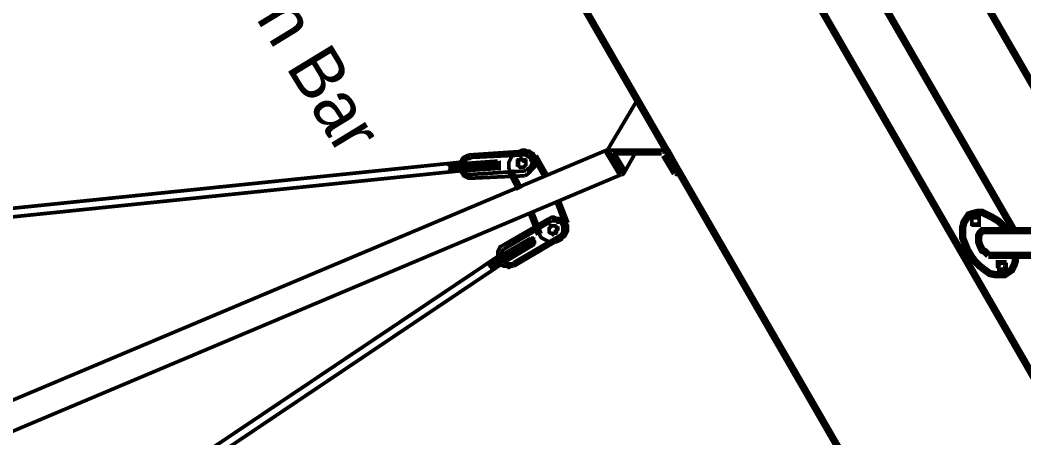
# Model space of a CAD drawing. Extents: x 0.3 to 11.4, y 0.3 to 16.3.
# Drawn here: x 7.175 to 8.543, y 7.979 to 8.548 of the extents above; entities that cross this region are included whole.
import ezdxf

# ---------------------------------------------------------------- set-up
doc = ezdxf.new("R2010")
doc.units = 0
doc.header["$MEASUREMENT"] = 0

msp = doc.modelspace()

# ---------------------------------------------------------------- linework, layer by layer
at = {"color": 0}
for points, const_width in [([(9.10444, 6.55447), (6.2111, 11.5661)], 0.01), ([(9.42611, 6.55447), (6.53276, 11.5661)], 0.01), ([(8.52946, 8.26113), (8.23779, 8.76611)], 0.01), ([(8.66943, 8.26113), (8.37776, 8.76611)], 0.01), ([(7.97444, 8.36947), (8.01611, 8.43946)], 0.005), ([(7.97444, 8.3711), (5.98443, 7.53276), (5.59278, 7.36947)], 0.005), ([(7.78614, 8.36442), (7.86111, 8.36947)], 0.005), ([(7.87608, 8.36279), (7.87446, 8.3661), (7.8711, 8.36778), (7.86947, 8.36947), (7.8661, 8.36947), (7.86279, 8.3711), (7.85943, 8.3711), (7.85612, 8.36947), (7.85275, 8.36778), (7.84944, 8.3661), (7.84614, 8.36442), (7.84446, 8.36111), (7.84278, 8.35781), (7.8411, 8.35444), (7.8411, 8.35113), (7.8411, 8.34944), (7.8411, 8.34614), (7.84278, 8.34278)], 0.005), ([(7.86111, 8.36947), (7.8661, 8.36778), (7.86778, 8.36778), (7.8711, 8.3661), (7.87446, 8.36279), (7.87608, 8.36111), (7.87608, 8.35781), (7.87608, 8.35444), (7.87608, 8.35113), (7.87608, 8.34776), (7.87446, 8.34614), (7.8711, 8.34278), (7.86947, 8.3411), (7.8661, 8.33778), (7.86279, 8.3361)], 0.005), ([(7.99447, 8.33778), (7.97444, 8.3711)], 0.01), ([(7.97444, 8.3711), (8.0561, 8.3711)], 0.005), ([(7.99778, 8.3411), (7.98281, 8.3661)], 0.01), ([(8.05246, 8.36654), (8.05236, 8.36675), (8.05083, 8.36778), (8.05029, 8.36778)], 0.005), ([(8.06776, 8.33946), (8.05279, 8.36442)], 0.01), ([(8.07443, 8.33778), (8.0561, 8.3711)], 0.01), ([(7.77447, 8.35444), (5.52111, 8.12278)], 0.005), ([(7.78614, 8.36442), (7.78276, 8.36279), (7.77946, 8.36111), (7.77778, 8.35943), (7.7761, 8.35612), (7.77447, 8.35444), (7.77279, 8.35113), (7.77279, 8.34776), (7.77447, 8.34446), (7.7761, 8.3411), (7.77778, 8.33946), (7.77946, 8.3361), (7.78276, 8.33442), (7.78614, 8.33279), (7.78944, 8.33279)], 0.005), ([(7.78944, 8.36111), (7.78776, 8.35943), (7.78444, 8.35943), (7.78276, 8.35781), (7.77946, 8.35612), (7.77946, 8.35444), (7.77778, 8.35113), (7.77778, 8.34944), (7.77778, 8.34614), (7.77946, 8.34446), (7.78108, 8.34278), (7.78276, 8.33946), (7.78444, 8.33778), (7.78776, 8.33778)], 0.005), ([(7.77946, 8.35275), (7.82611, 8.35612)], 0.005), ([(7.78776, 8.35444), (7.78776, 8.35275), (7.78944, 8.35113), (7.78944, 8.34944), (7.78944, 8.34776), (7.78944, 8.34614), (7.78944, 8.34446), (7.78944, 8.34278)], 0.005), ([(7.78944, 8.36111), (7.85943, 8.36442), (7.86111, 8.36442), (7.86442, 8.36442), (7.8661, 8.36279), (7.86947, 8.36111), (7.8711, 8.35943), (7.8711, 8.35781), (7.87278, 8.35444), (7.87278, 8.35275), (7.8711, 8.34944), (7.8711, 8.34776), (7.86778, 8.34614), (7.8661, 8.34446), (7.86442, 8.34278)], 0.005), ([(7.78944, 8.35444), (7.79113, 8.35275), (7.79113, 8.35113), (7.79275, 8.35113), (7.79275, 8.34944), (7.79275, 8.34776), (7.79275, 8.34614), (7.79275, 8.34446), (7.79113, 8.34446)], 0.005), ([(7.79275, 8.35444), (7.79275, 8.35275), (7.79443, 8.35113), (7.79443, 8.34944), (7.79611, 8.34776), (7.79443, 8.34614), (7.79443, 8.34446)], 0.005), ([(7.79443, 8.35444), (7.79611, 8.35275), (7.79611, 8.35113), (7.79779, 8.35113), (7.79779, 8.34944), (7.79779, 8.34776), (7.79779, 8.34614), (7.79611, 8.34446)], 0.005), ([(7.79611, 8.35444), (7.79779, 8.35275), (7.79943, 8.35275), (7.79943, 8.35113), (7.79943, 8.34944), (7.79943, 8.34776), (7.79943, 8.34614), (7.79943, 8.34446), (7.79779, 8.34446)], 0.005), ([(7.79943, 8.35444), (7.80111, 8.35275), (7.80111, 8.35113), (7.80279, 8.34944), (7.80279, 8.34776), (7.80111, 8.34614), (7.80111, 8.34446)], 0.005), ([(7.80111, 8.35444), (7.80279, 8.35275), (7.80447, 8.35275), (7.80447, 8.35113), (7.80447, 8.34944), (7.80447, 8.34776), (7.80447, 8.34614), (7.80279, 8.34446)], 0.005), ([(7.80447, 8.35444), (7.8061, 8.35444), (7.8061, 8.35275), (7.8061, 8.35113), (7.80778, 8.34944), (7.80778, 8.34776), (7.8061, 8.34776), (7.8061, 8.34614), (7.8061, 8.34446)], 0.005), ([(7.80778, 8.35444), (7.80946, 8.35275), (7.80946, 8.35113), (7.80946, 8.34944), (7.80946, 8.34776), (7.80946, 8.34614), (7.80778, 8.34446)], 0.005), ([(7.80946, 8.35444), (7.81108, 8.35444), (7.81108, 8.35275), (7.81108, 8.35113), (7.81278, 8.34944), (7.81108, 8.34776), (7.81108, 8.34614), (7.81108, 8.34446)], 0.005), ([(7.81108, 8.35444), (7.81278, 8.35444), (7.81278, 8.35275), (7.81446, 8.35113), (7.81446, 8.34944), (7.81446, 8.34776), (7.81278, 8.34614), (7.81278, 8.34446)], 0.005), ([(7.81446, 8.35444), (7.81614, 8.35275), (7.81614, 8.35113), (7.81614, 8.34944), (7.81614, 8.34776), (7.81614, 8.34614), (7.81446, 8.34446)], 0.005), ([(7.81614, 8.35444), (7.81776, 8.35444), (7.81776, 8.35275), (7.81776, 8.35113), (7.81944, 8.35113), (7.81944, 8.34944), (7.81944, 8.34776), (7.81776, 8.34614), (7.81776, 8.34446)], 0.005), ([(7.81944, 8.35612), (7.81944, 8.35444), (7.82112, 8.35275), (7.82112, 8.35113), (7.82112, 8.34944), (7.82112, 8.34776), (7.82112, 8.34614), (7.81944, 8.34446)], 0.005), ([(7.82112, 8.35612), (7.82275, 8.35444), (7.82275, 8.35275), (7.82443, 8.35275), (7.82443, 8.35113), (7.82443, 8.34944), (7.82443, 8.34776), (7.82275, 8.34614)], 0.005), ([(7.82443, 8.35612), (7.82443, 8.35444), (7.82611, 8.35275), (7.82611, 8.35113), (7.82611, 8.34944), (7.82611, 8.34776), (7.82611, 8.34614), (7.82443, 8.34614)], 0.005), ([(7.82611, 8.35612), (7.82611, 8.35444), (7.82781, 8.35444), (7.82781, 8.35275), (7.82781, 8.35113), (7.82781, 8.34944), (7.82781, 8.34776), (7.82781, 8.34614), (7.82611, 8.34614)], 0.005), ([(7.89111, 8.3361), (7.87608, 8.36279)], 0.01), ([(7.98281, 8.3661), (8.04943, 8.3661)], 0.005), ([(7.99778, 8.33946), (8.01281, 8.3661)], 0.005), ([(7.77447, 8.34278), (5.52279, 8.11111)], 0.005), ([(7.75776, 8.35275), (7.75944, 8.35275), (7.75944, 8.35113), (7.76113, 8.34944), (7.76113, 8.34776), (7.76113, 8.34614), (7.76113, 8.34446), (7.75944, 8.34278)], 0.005), ([(7.76113, 8.35275), (7.76113, 8.35113), (7.76281, 8.35113), (7.76281, 8.34944), (7.76281, 8.34776), (7.76281, 8.34614), (7.76281, 8.34446), (7.76113, 8.34278)], 0.005), ([(7.76281, 8.35275), (7.76443, 8.35113), (7.76443, 8.34944), (7.76611, 8.34776), (7.76611, 8.34614), (7.76443, 8.34446), (7.76443, 8.34278)], 0.005), ([(7.76443, 8.35275), (7.76611, 8.35113), (7.76779, 8.34944), (7.76779, 8.34776), (7.76779, 8.34614), (7.76779, 8.34446), (7.76779, 8.34278), (7.76611, 8.34278)], 0.005), ([(7.76779, 8.35275), (7.76942, 8.35113), (7.76942, 8.34944), (7.77111, 8.34776), (7.77111, 8.34614), (7.77111, 8.34446), (7.76942, 8.34278)], 0.005), ([(7.76942, 8.35275), (7.77111, 8.35113), (7.77111, 8.34944), (7.77279, 8.34944), (7.77279, 8.34776), (7.77279, 8.34614), (7.77279, 8.34446), (7.77279, 8.34278), (7.77111, 8.34278)], 0.005), ([(7.77279, 8.35275), (7.77279, 8.35113)], 0.005), ([(7.77447, 8.34278), (7.77279, 8.34278)], 0.005), ([(7.77778, 8.35275), (7.77946, 8.35113), (7.77946, 8.34944), (7.77946, 8.34776), (7.77946, 8.34614), (7.77946, 8.34446)], 0.005), ([(7.77946, 8.35275), (7.78108, 8.35275), (7.78108, 8.35113), (7.78276, 8.34944), (7.78276, 8.34776), (7.78276, 8.34614), (7.78108, 8.34446), (7.78108, 8.34278)], 0.005), ([(7.77946, 8.34278), (7.82611, 8.34614)], 0.005), ([(7.78276, 8.35275), (7.78444, 8.35113), (7.78444, 8.34944), (7.78444, 8.34776), (7.78444, 8.34614), (7.78444, 8.34446), (7.78444, 8.34278)], 0.005), ([(7.78444, 8.35275), (7.78614, 8.35275), (7.78614, 8.35113), (7.78776, 8.34944), (7.78776, 8.34776), (7.78776, 8.34614), (7.78614, 8.34446), (7.78614, 8.34278)], 0.005), ([(7.78776, 8.33778), (7.86442, 8.34278)], 0.005), ([(7.85612, 8.31776), (7.84278, 8.34278)], 0.01), ([(7.99528, 8.33778), (7.99582, 8.33778), (7.99735, 8.33886), (7.99744, 8.33903), (7.99756, 8.33925), (7.99756, 8.34136), (7.99744, 8.34153)], 0.005), ([(7.99447, 8.33778), (6.00444, 7.49778), (5.6161, 7.33279)], 0.005), ([(7.78944, 8.33279), (7.86279, 8.3361)], 0.005), ([(8.06808, 8.33903), (8.06825, 8.33886), (8.06976, 8.33778), (8.07026, 8.33778)], 0.005), ([(8.06944, 8.33778), (8.07443, 8.33778)], 0.005), ([(7.90776, 8.30111), (7.91943, 8.27111)], 0.01), ([(7.8711, 8.28614), (7.88276, 8.25612)], 0.01), ([(8.51942, 8.26113), (8.51281, 8.26942), (8.50776, 8.27447), (8.49946, 8.27946), (8.49278, 8.28276), (8.48611, 8.28614), (8.47944, 8.28614), (8.47276, 8.28444), (8.46778, 8.28276), (8.46446, 8.27778), (8.4611, 8.27279), (8.45942, 8.26611), (8.45942, 8.25776), (8.45942, 8.25108), (8.46278, 8.24278), (8.4661, 8.23443), (8.47114, 8.22613), (8.47613, 8.21946), (8.48281, 8.21278), (8.48942, 8.20779), (8.4961, 8.20281), (8.50444, 8.20111), (8.51113, 8.20111), (8.51611, 8.20111), (8.52111, 8.20443), (8.5261, 8.20779), (8.52946, 8.21446), (8.53108, 8.21946), (8.53108, 8.22775)], 0.01), ([(7.83279, 8.2411), (7.89611, 8.27778)], 0.005), ([(7.83442, 8.23611), (7.89947, 8.27447)], 0.005), ([(7.84776, 8.21778), (7.90776, 8.25276), (7.91114, 8.25444), (7.91276, 8.25612), (7.91444, 8.25944), (7.91444, 8.26113), (7.91444, 8.26443), (7.91444, 8.26611), (7.91444, 8.26779), (7.91276, 8.27111), (7.91114, 8.27279), (7.90776, 8.27279), (7.90608, 8.27447), (7.90278, 8.27447), (7.89947, 8.27447)], 0.005), ([(7.91943, 8.27111), (7.92111, 8.26779), (7.92111, 8.26443), (7.92111, 8.26113), (7.91943, 8.25776), (7.91775, 8.25444), (7.91444, 8.25276), (7.91276, 8.24946), (7.90944, 8.24778), (7.90608, 8.2461), (7.90278, 8.2461), (7.89947, 8.2461), (7.89611, 8.2461), (7.89279, 8.24778), (7.88943, 8.24946), (7.88613, 8.25108), (7.88444, 8.25276), (7.88276, 8.25612)], 0.005), ([(7.91276, 8.25108), (7.91613, 8.25276), (7.91775, 8.25612), (7.91943, 8.25944), (7.91943, 8.26281), (7.91943, 8.26611), (7.91943, 8.26942), (7.91775, 8.27111), (7.91444, 8.27447), (7.91276, 8.2761), (7.90944, 8.27778), (7.90608, 8.27778), (7.90278, 8.27946), (7.89947, 8.27946), (7.89611, 8.27778)], 0.005), ([(8.48779, 8.26113), (8.48611, 8.26113), (8.48443, 8.25944), (8.48281, 8.25776), (8.48112, 8.25444), (8.48112, 8.25276), (8.48112, 8.24946), (8.48112, 8.2461), (8.48281, 8.2411), (8.48443, 8.23779), (8.48611, 8.23443), (8.48942, 8.23281), (8.49278, 8.22944), (8.49447, 8.22775)], 0.01), ([(8.70111, 8.26113), (8.48779, 8.26113)], 0.01), ([(7.83111, 8.22775), (7.8711, 8.25108)], 0.005), ([(7.84776, 8.21278), (7.91276, 8.25108)], 0.005), ([(7.86279, 8.23443), (7.86279, 8.23611), (7.86279, 8.23779), (7.86279, 8.23942), (7.86111, 8.2411), (7.86111, 8.24278), (7.85943, 8.24278), (7.85781, 8.24447)], 0.005), ([(7.86442, 8.23611), (7.8661, 8.23779), (7.8661, 8.23942), (7.86442, 8.23942), (7.86442, 8.2411), (7.86442, 8.24278), (7.86279, 8.24278), (7.86111, 8.24447)], 0.005), ([(7.86778, 8.23779), (7.86778, 8.23942), (7.86778, 8.2411), (7.8661, 8.24278), (7.8661, 8.24447), (7.86442, 8.24447), (7.86442, 8.2461), (7.86279, 8.2461)], 0.005), ([(7.86947, 8.23779), (7.86947, 8.23942), (7.86947, 8.2411), (7.86947, 8.24278), (7.86947, 8.24447), (7.86778, 8.24447), (7.86778, 8.2461), (7.8661, 8.24778), (7.86442, 8.24778)], 0.005), ([(7.8711, 8.23942), (7.87278, 8.2411), (7.87278, 8.24278), (7.8711, 8.24447), (7.8711, 8.2461), (7.86947, 8.24778), (7.86778, 8.24778), (7.86778, 8.24946)], 0.005), ([(7.87446, 8.2411), (7.87446, 8.24278), (7.87446, 8.24447), (7.87278, 8.2461), (7.87278, 8.24778), (7.8711, 8.24946), (7.86947, 8.24946)], 0.005), ([(7.87608, 8.24278), (7.87608, 8.24447), (7.87608, 8.2461), (7.87446, 8.24778), (7.87446, 8.24946), (7.87278, 8.24946), (7.87278, 8.25108), (7.8711, 8.25108)], 0.005), ([(7.84776, 8.21278), (7.84446, 8.21278), (7.8411, 8.2111), (7.83778, 8.21278), (7.83442, 8.21278), (7.83111, 8.21446), (7.82943, 8.2161), (7.82781, 8.21946), (7.82611, 8.22276), (7.82611, 8.22613), (7.82611, 8.22944), (7.82611, 8.23281), (7.82781, 8.23611), (7.82943, 8.23942), (7.83279, 8.2411)], 0.005), ([(7.84776, 8.21778), (7.84614, 8.2161), (7.84278, 8.2161), (7.83946, 8.2161), (7.83778, 8.2161), (7.8361, 8.21778), (7.83279, 8.21946), (7.83279, 8.22114), (7.83111, 8.22276), (7.83111, 8.22613), (7.83111, 8.22775), (7.83111, 8.23112), (7.83279, 8.23443), (7.83442, 8.23611)], 0.005), ([(7.83442, 8.21778), (7.87608, 8.24278)], 0.005), ([(7.84278, 8.22276), (7.84278, 8.22444), (7.84278, 8.22613), (7.84278, 8.22775), (7.8411, 8.22944), (7.83946, 8.23112), (7.83778, 8.23112)], 0.005), ([(7.84446, 8.22444), (7.84446, 8.22613), (7.84446, 8.22775), (7.84446, 8.22944), (7.84278, 8.23112), (7.8411, 8.23281), (7.83946, 8.23281)], 0.005), ([(7.84776, 8.22444), (7.84776, 8.22613), (7.84776, 8.22775), (7.84776, 8.22944), (7.84614, 8.23112), (7.84446, 8.23281), (7.84278, 8.23443)], 0.005), ([(7.84944, 8.22613), (7.84944, 8.22775), (7.84944, 8.22944), (7.84944, 8.23112), (7.84776, 8.23112), (7.84776, 8.23281), (7.84614, 8.23443), (7.84446, 8.23611)], 0.005), ([(7.85113, 8.22775), (7.85113, 8.22944), (7.85113, 8.23112), (7.84944, 8.23281), (7.84944, 8.23443), (7.84776, 8.23443), (7.84776, 8.23611), (7.84614, 8.23611)], 0.005), ([(7.85275, 8.22775), (7.85275, 8.22944), (7.85275, 8.23112), (7.85275, 8.23281), (7.85275, 8.23443), (7.85113, 8.23443), (7.85113, 8.23611), (7.84944, 8.23779), (7.84776, 8.23779)], 0.005), ([(7.85444, 8.22944), (7.85444, 8.23112), (7.85444, 8.23281), (7.85444, 8.23443), (7.85444, 8.23611), (7.85275, 8.23779), (7.85113, 8.23779), (7.84944, 8.23942)], 0.005), ([(7.85781, 8.23112), (7.85781, 8.23281), (7.85781, 8.23443), (7.85612, 8.23611), (7.85612, 8.23779), (7.85444, 8.23942), (7.85275, 8.23942)], 0.005), ([(7.85943, 8.23281), (7.85943, 8.23443), (7.85943, 8.23611), (7.85943, 8.23779), (7.85781, 8.23942), (7.85612, 8.2411), (7.85444, 8.2411)], 0.005), ([(7.86111, 8.23281), (7.86111, 8.23443), (7.86111, 8.23611), (7.86111, 8.23779), (7.86111, 8.23942), (7.85943, 8.23942), (7.85943, 8.2411), (7.85781, 8.24278), (7.85612, 8.24278)], 0.005), ([(8.72114, 8.22775), (8.49447, 8.22775)], 0.01), ([(7.82611, 8.22613), (6.14279, 7.09614)], 0.005), ([(7.81944, 8.20779), (7.81944, 8.20942), (7.81944, 8.2111), (7.81944, 8.21278), (7.81776, 8.21446), (7.81776, 8.2161), (7.81614, 8.2161), (7.81446, 8.21778)], 0.005), ([(7.82112, 8.20942), (7.82112, 8.2111), (7.82112, 8.21278), (7.82112, 8.21446), (7.82112, 8.2161), (7.81944, 8.21778), (7.81776, 8.21778), (7.81614, 8.21778)], 0.005), ([(7.82275, 8.2111), (7.82275, 8.21278), (7.82275, 8.21446), (7.82275, 8.2161), (7.82275, 8.21778), (7.82112, 8.21946), (7.81944, 8.21946), (7.81776, 8.22114)], 0.005), ([(7.82611, 8.21278), (7.82611, 8.21446), (7.82611, 8.2161), (7.82443, 8.21778), (7.82443, 8.21946), (7.82275, 8.21946), (7.82275, 8.22114), (7.82112, 8.22114)], 0.005), ([(7.82781, 8.21446), (7.82781, 8.2161), (7.82781, 8.21778), (7.82781, 8.21946), (7.82611, 8.22114), (7.82443, 8.22114), (7.82443, 8.22276), (7.82275, 8.22276)], 0.005), ([(7.82611, 8.22276), (7.82443, 8.22444)], 0.005), ([(7.8361, 8.21778), (7.8361, 8.21946), (7.8361, 8.22114), (7.8361, 8.22276), (7.8361, 8.22444), (7.83442, 8.22444), (7.83442, 8.22613), (7.83279, 8.22775), (7.83111, 8.22775)], 0.005), ([(7.83442, 8.21778), (7.83442, 8.21946), (7.83442, 8.22114), (7.83279, 8.22276), (7.83279, 8.22444), (7.83111, 8.22444), (7.83111, 8.22613)], 0.005), ([(7.83778, 8.21946), (7.83778, 8.22114), (7.83778, 8.22276), (7.83778, 8.22444), (7.83778, 8.22613), (7.8361, 8.22775), (7.83442, 8.22775), (7.83442, 8.22944)], 0.005), ([(7.8411, 8.22114), (7.8411, 8.22276), (7.8411, 8.22444), (7.83946, 8.22613), (7.83946, 8.22775), (7.83778, 8.22944), (7.8361, 8.22944)], 0.005), ([(7.82943, 8.21446), (6.1511, 7.0861)], 0.005), ([(7.81776, 8.20611), (7.81776, 8.20779), (7.81776, 8.20942), (7.81776, 8.2111), (7.81776, 8.21278), (7.81614, 8.21278), (7.81614, 8.21446), (7.81446, 8.21446), (7.81278, 8.2161)], 0.005), ([(7.82943, 8.21446), (7.82943, 8.2161)], 0.005)]:
    msp.add_lwpolyline(points, dxfattribs=dict(at, const_width=const_width))
for points, const_width in [([(7.85275, 8.35444), (7.85275, 8.35612), (7.85444, 8.35612), (7.85444, 8.35781), (7.85612, 8.35781), (7.85781, 8.35781), (7.85781, 8.35943), (7.85943, 8.35781), (7.86111, 8.35781), (7.86279, 8.35781), (7.86279, 8.35612), (7.86442, 8.35612), (7.86442, 8.35444), (7.86442, 8.35275), (7.86442, 8.35113), (7.86279, 8.34944), (7.86111, 8.34776), (7.85943, 8.34776), (7.85781, 8.34776), (7.85612, 8.34776), (7.85444, 8.34944), (7.85444, 8.35113), (7.85275, 8.35113), (7.85275, 8.35275), (7.85275, 8.35444)], 0.005), ([(7.99447, 8.33778), (7.99447, 8.33778)], 0.005), ([(8.47944, 8.2761), (8.47775, 8.2761), (8.47775, 8.27778), (8.47613, 8.27778), (8.47444, 8.27778), (8.47444, 8.2761), (8.47444, 8.27447), (8.47444, 8.27279), (8.47613, 8.27279), (8.47613, 8.27111), (8.47775, 8.27111), (8.47944, 8.27111), (8.47944, 8.27279), (8.47944, 8.27447), (8.47944, 8.2761)], 0.01), ([(8.47944, 8.2761), (8.47944, 8.2761)], 0.01), ([(7.89779, 8.25776), (7.89947, 8.25776), (7.9011, 8.25612), (7.90278, 8.25776), (7.90446, 8.25776), (7.90446, 8.25944), (7.90608, 8.25944), (7.90608, 8.26113), (7.90776, 8.26281), (7.90776, 8.26443), (7.90608, 8.26443), (7.90608, 8.26611), (7.90446, 8.26779), (7.90278, 8.26779), (7.9011, 8.26779), (7.89947, 8.26779), (7.89779, 8.26779), (7.89779, 8.26611), (7.89611, 8.26443), (7.89611, 8.26281), (7.89611, 8.26113), (7.89611, 8.25944), (7.89779, 8.25776)], 0.005), ([(8.51443, 8.21446), (8.51443, 8.2161), (8.51281, 8.2161), (8.51113, 8.2161), (8.50944, 8.2161), (8.50944, 8.21446), (8.50944, 8.21278), (8.51113, 8.2111), (8.51113, 8.20942), (8.51281, 8.20942), (8.51443, 8.20942), (8.51611, 8.2111), (8.51611, 8.21278), (8.51443, 8.21278), (8.51443, 8.21446)], 0.01), ([(8.51443, 8.21446), (8.51443, 8.21446)], 0.01)]:
    msp.add_lwpolyline(points, close=True, dxfattribs=dict(at, const_width=const_width))

# ---------------------------------------------------------------- texts
msp.add_text('Tension Bar', height=0.07, rotation=301.388, dxfattribs=at).set_placement((7.34944, 8.79111))

doc.saveas('drawing.dxf')
